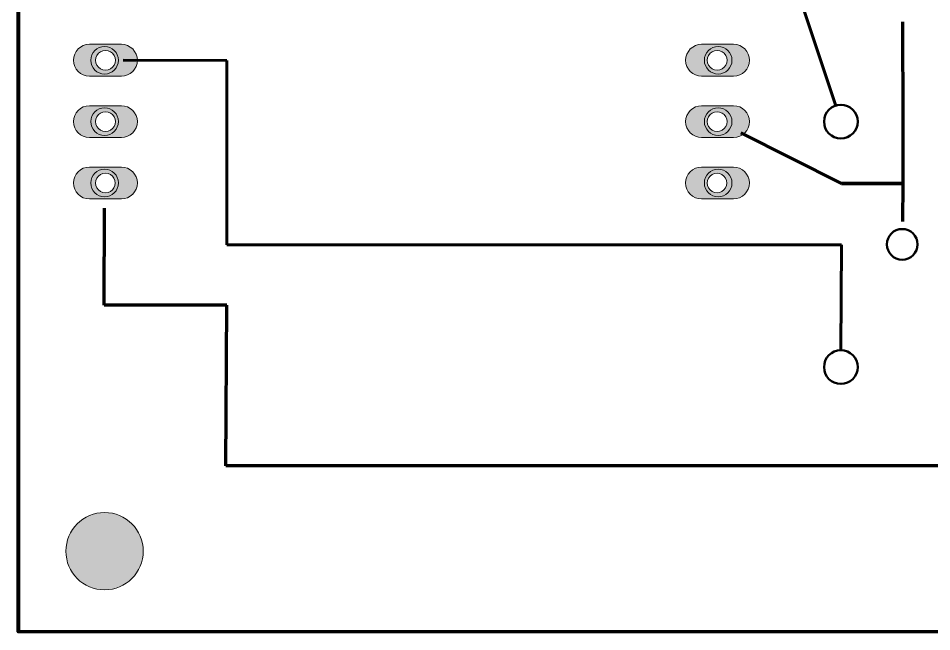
# Model space of a CAD drawing. Header units: inches. Extents: x 91.4 to 149.9, y -192.5 to -115.
# Drawn here: x 91.36 to 129.17, y -192.48 to -167.09 of the extents above; entities that cross this region are included whole.
import ezdxf

# ---------------------------------------------------------------- set-up
doc = ezdxf.new("R2010")
doc.units = ezdxf.units.IN
doc.header["$MEASUREMENT"] = 0
doc.layers.add('Layer 1', color=7, linetype='Continuous')

msp = doc.modelspace()

# ---------------------------------------------------------------- hatches: boundary and pattern name
at = {"layer": 'Layer 1', "true_color": 0xffffff}
h = msp.add_hatch(color=7, dxfattribs=at)
h.dxf.hatch_style = 2
h.paths.add_polyline_path([(91.366, -114.957), (91.366, -192.479), (91.361, -192.479), (91.361, -192.473), (149.934, -192.473), (149.934, -192.479), (149.929, -192.479), (149.929, -114.957), (149.934, -114.957), (149.934, -114.963), (91.361, -114.963), (91.361, -114.957)])
h.paths.add_polyline_path([(91.361, -114.952), (149.934, -114.952), (149.939, -114.952), (149.939, -114.957), (149.939, -192.479), (149.939, -192.484), (149.934, -192.484), (91.361, -192.484), (91.355, -192.484), (91.355, -192.479), (91.355, -114.957), (91.355, -114.952)])
h = msp.add_hatch(color=7, dxfattribs=at)
h.dxf.hatch_style = 2
edge = h.paths.add_edge_path()
edge.add_spline(control_points=[(94.965, -168.427), (94.819, -168.425), (94.683, -168.502), (94.609, -168.629), (94.535, -168.755), (94.535, -168.911), (94.609, -169.038), (94.683, -169.164), (94.819, -169.241), (94.965, -169.239), (95.111, -169.241), (95.247, -169.164), (95.321, -169.038), (95.394, -168.911), (95.394, -168.755), (95.321, -168.629), (95.247, -168.502), (95.111, -168.425), (94.965, -168.427)], knot_values=[0, 0, 0, 0, 1, 1, 1, 2, 2, 2, 3, 3, 3, 4, 4, 4, 5, 5, 5, 6, 6, 6, 6], degree=3, periodic=1)
edge = h.paths.add_edge_path()
edge.add_spline(control_points=[(96.284, -168.832), (96.284, -169.196), (95.989, -169.492), (95.624, -169.492), (95.624, -169.492), (94.304, -169.492), (94.304, -169.492), (93.939, -169.492), (93.644, -169.196), (93.644, -168.832), (93.644, -168.467), (93.94, -168.172), (94.304, -168.172), (94.304, -168.172), (95.624, -168.172), (95.624, -168.172), (95.989, -168.172), (96.284, -168.467), (96.284, -168.832), (96.284, -168.832), (96.284, -168.832), (96.284, -168.832)], knot_values=[0, 0, 0, 0, 1, 1, 1, 2, 2, 2, 3, 3, 3, 4, 4, 4, 5, 5, 5, 6, 6, 6, 7, 7, 7, 7], degree=3, periodic=1)
h = msp.add_hatch(color=7, dxfattribs=at)
h.dxf.hatch_style = 2
edge = h.paths.add_edge_path()
edge.add_spline(control_points=[(120.284, -168.427), (120.137, -168.425), (120.001, -168.502), (119.927, -168.629), (119.854, -168.755), (119.854, -168.911), (119.927, -169.038), (120.001, -169.164), (120.137, -169.241), (120.284, -169.239), (120.43, -169.241), (120.566, -169.164), (120.64, -169.038), (120.713, -168.911), (120.713, -168.755), (120.64, -168.629), (120.566, -168.502), (120.43, -168.425), (120.284, -168.427)], knot_values=[0, 0, 0, 0, 1, 1, 1, 2, 2, 2, 3, 3, 3, 4, 4, 4, 5, 5, 5, 6, 6, 6, 6], degree=3, periodic=1)
edge = h.paths.add_edge_path()
edge.add_spline(control_points=[(121.624, -168.832), (121.624, -169.196), (121.328, -169.492), (120.963, -169.492), (120.963, -169.492), (119.642, -169.492), (119.642, -169.492), (119.278, -169.492), (118.982, -169.196), (118.982, -168.832), (118.982, -168.467), (119.278, -168.172), (119.642, -168.172), (119.642, -168.172), (120.963, -168.172), (120.963, -168.172), (121.328, -168.172), (121.624, -168.467), (121.624, -168.832)], knot_values=[0, 0, 0, 0, 1, 1, 1, 2, 2, 2, 3, 3, 3, 4, 4, 4, 5, 5, 5, 6, 6, 6, 6], degree=3, periodic=1)
h = msp.add_hatch(color=7, dxfattribs=at)
h.dxf.hatch_style = 2
edge = h.paths.add_edge_path()
edge.add_spline(control_points=[(94.965, -170.967), (94.819, -170.965), (94.683, -171.042), (94.609, -171.169), (94.535, -171.295), (94.535, -171.451), (94.609, -171.578), (94.683, -171.704), (94.819, -171.781), (94.965, -171.779), (95.111, -171.781), (95.247, -171.704), (95.321, -171.578), (95.395, -171.451), (95.395, -171.295), (95.321, -171.169), (95.247, -171.042), (95.111, -170.965), (94.965, -170.967)], knot_values=[0, 0, 0, 0, 1, 1, 1, 2, 2, 2, 3, 3, 3, 4, 4, 4, 5, 5, 5, 6, 6, 6, 6], degree=3, periodic=1)
edge = h.paths.add_edge_path()
edge.add_spline(control_points=[(96.284, -171.372), (96.284, -171.736), (95.989, -172.032), (95.624, -172.032), (95.624, -172.032), (94.304, -172.032), (94.304, -172.032), (93.939, -172.032), (93.644, -171.736), (93.644, -171.372), (93.644, -171.007), (93.94, -170.712), (94.304, -170.712), (94.304, -170.712), (95.624, -170.712), (95.624, -170.712), (95.989, -170.712), (96.284, -171.007), (96.284, -171.372), (96.284, -171.372), (96.284, -171.372), (96.284, -171.372)], knot_values=[0, 0, 0, 0, 1, 1, 1, 2, 2, 2, 3, 3, 3, 4, 4, 4, 5, 5, 5, 6, 6, 6, 7, 7, 7, 7], degree=3, periodic=1)
h = msp.add_hatch(color=7, dxfattribs=at)
h.dxf.hatch_style = 2
edge = h.paths.add_edge_path()
edge.add_spline(control_points=[(120.283, -170.967), (120.136, -170.965), (120, -171.042), (119.927, -171.169), (119.853, -171.295), (119.853, -171.451), (119.927, -171.578), (120, -171.704), (120.136, -171.781), (120.283, -171.779), (120.429, -171.781), (120.565, -171.704), (120.639, -171.578), (120.712, -171.451), (120.712, -171.295), (120.639, -171.169), (120.565, -171.042), (120.429, -170.965), (120.283, -170.967)], knot_values=[0, 0, 0, 0, 1, 1, 1, 2, 2, 2, 3, 3, 3, 4, 4, 4, 5, 5, 5, 6, 6, 6, 6], degree=3, periodic=1)
edge = h.paths.add_edge_path()
edge.add_spline(control_points=[(121.622, -171.372), (121.622, -171.736), (121.327, -172.032), (120.962, -172.032), (120.962, -172.032), (119.642, -172.032), (119.642, -172.032), (119.277, -172.032), (118.982, -171.736), (118.982, -171.372), (118.982, -171.007), (119.277, -170.712), (119.642, -170.712), (119.642, -170.712), (120.962, -170.712), (120.962, -170.712), (121.327, -170.712), (121.622, -171.007), (121.622, -171.372)], knot_values=[0, 0, 0, 0, 1, 1, 1, 2, 2, 2, 3, 3, 3, 4, 4, 4, 5, 5, 5, 6, 6, 6, 6], degree=3, periodic=1)
h = msp.add_hatch(color=7, dxfattribs=at)
h.dxf.hatch_style = 2
edge = h.paths.add_edge_path()
edge.add_spline(control_points=[(94.965, -173.507), (94.82, -173.507), (94.685, -173.584), (94.612, -173.71), (94.54, -173.836), (94.54, -173.991), (94.612, -174.116), (94.685, -174.242), (94.82, -174.32), (94.965, -174.319), (95.11, -174.32), (95.245, -174.242), (95.317, -174.116), (95.39, -173.991), (95.39, -173.836), (95.317, -173.71), (95.245, -173.584), (95.11, -173.507), (94.965, -173.507)], knot_values=[0, 0, 0, 0, 1, 1, 1, 2, 2, 2, 3, 3, 3, 4, 4, 4, 5, 5, 5, 6, 6, 6, 6], degree=3, periodic=1)
edge = h.paths.add_edge_path()
edge.add_spline(control_points=[(96.284, -173.912), (96.284, -174.276), (95.989, -174.572), (95.624, -174.572), (95.624, -174.572), (94.304, -174.572), (94.304, -174.572), (93.939, -174.572), (93.644, -174.276), (93.644, -173.912), (93.644, -173.547), (93.94, -173.252), (94.304, -173.252), (94.304, -173.252), (95.624, -173.252), (95.624, -173.252), (95.989, -173.252), (96.284, -173.547), (96.284, -173.912), (96.284, -173.912), (96.284, -173.912), (96.284, -173.912)], knot_values=[0, 0, 0, 0, 1, 1, 1, 2, 2, 2, 3, 3, 3, 4, 4, 4, 5, 5, 5, 6, 6, 6, 7, 7, 7, 7], degree=3, periodic=1)
h = msp.add_hatch(color=7, dxfattribs=at)
h.dxf.hatch_style = 2
edge = h.paths.add_edge_path()
edge.add_spline(control_points=[(120.281, -173.507), (120.135, -173.507), (120.001, -173.584), (119.928, -173.71), (119.855, -173.836), (119.855, -173.991), (119.928, -174.116), (120.001, -174.242), (120.135, -174.32), (120.281, -174.319), (120.426, -174.32), (120.561, -174.242), (120.633, -174.116), (120.706, -173.991), (120.706, -173.836), (120.633, -173.71), (120.561, -173.584), (120.426, -173.507), (120.281, -173.507)], knot_values=[0, 0, 0, 0, 1, 1, 1, 2, 2, 2, 3, 3, 3, 4, 4, 4, 5, 5, 5, 6, 6, 6, 6], degree=3, periodic=1)
edge = h.paths.add_edge_path()
edge.add_spline(control_points=[(121.62, -173.912), (121.62, -174.276), (121.325, -174.572), (120.96, -174.572), (120.96, -174.572), (119.64, -174.572), (119.64, -174.572), (119.275, -174.572), (118.98, -174.276), (118.98, -173.912), (118.98, -173.547), (119.275, -173.252), (119.64, -173.252), (119.64, -173.252), (120.96, -173.252), (120.96, -173.252), (121.325, -173.252), (121.62, -173.547), (121.62, -173.912)], knot_values=[0, 0, 0, 0, 1, 1, 1, 2, 2, 2, 3, 3, 3, 4, 4, 4, 5, 5, 5, 6, 6, 6, 6], degree=3, periodic=1)
h = msp.add_hatch(color=7, dxfattribs=at)
edge = h.paths.add_edge_path()
edge.add_spline(control_points=[(96.528, -189.151), (96.528, -190.035), (95.811, -190.751), (94.928, -190.751), (94.044, -190.751), (93.328, -190.035), (93.328, -189.151), (93.328, -188.268), (94.044, -187.551), (94.928, -187.551), (95.811, -187.551), (96.528, -188.268), (96.528, -189.151)], knot_values=[0, 0, 0, 0, 1, 1, 1, 2, 2, 2, 3, 3, 3, 4, 4, 4, 4], degree=3, periodic=1)

# ---------------------------------------------------------------- linework, layer by layer
at = {"layer": 'Layer 1', "color": 179, "lineweight": 70, "true_color": 0x231f20}
for points in [[(91.361, -114.952), (149.934, -114.952), (149.939, -114.952), (149.939, -114.957), (149.939, -192.479), (149.939, -192.484), (149.934, -192.484), (91.361, -192.484), (91.355, -192.484), (91.355, -192.479), (91.355, -114.957), (91.355, -114.952), (91.361, -114.952)], [(91.366, -114.957), (91.366, -192.479), (91.361, -192.479), (91.361, -192.473), (149.934, -192.473), (149.934, -192.479), (149.929, -192.479), (149.929, -114.957), (149.934, -114.957), (149.934, -114.963), (91.361, -114.963), (91.361, -114.957), (91.366, -114.957)]]:
    msp.add_lwpolyline(points, dxfattribs=at)
at = {"layer": 'Layer 1', "color": 7, "lineweight": 60, "true_color": 0xffffff}
for points in [[(125.179, -170.681), (122.883, -163.756)], [(99.992, -168.843), (95.693, -168.833)], [(99.992, -176.474), (99.992, -168.843)], [(125.427, -176.474), (99.992, -176.474)], [(125.41, -180.805), (125.427, -176.474)]]:
    msp.add_lwpolyline(points, dxfattribs=at)
at = {"layer": 'Layer 1', "color": 7, "lineweight": 120, "true_color": 0xffffff}
for points in [[(127.952, -167.237), (127.97, -171.387)], [(127.97, -171.387), (127.97, -173.93)], [(125.427, -173.93), (121.264, -171.841)], [(121.264, -171.841), (125.427, -173.93)], [(127.97, -173.93), (125.427, -173.93)], [(125.427, -173.93), (127.97, -173.93)], [(127.97, -173.93), (127.956, -175.506)], [(94.905, -178.97), (94.923, -174.958)], [(99.992, -178.97), (94.905, -178.97)], [(99.945, -185.611), (99.992, -178.97)], [(148.224, -185.611), (99.945, -185.611)]]:
    msp.add_lwpolyline(points, dxfattribs=at)
at = {"layer": 'Layer 1', "lineweight": 0}
for points, knots in [([(96.284, -168.832), (96.284, -169.196), (95.989, -169.492), (95.624, -169.492), (95.624, -169.492), (94.304, -169.492), (94.304, -169.492), (93.939, -169.492), (93.644, -169.196), (93.644, -168.832), (93.644, -168.467), (93.94, -168.172), (94.304, -168.172), (94.304, -168.172), (95.624, -168.172), (95.624, -168.172), (95.989, -168.172), (96.284, -168.467), (96.284, -168.832), (96.284, -168.832), (96.284, -168.832), (96.284, -168.832)], [0, 0, 0, 0, 1, 1, 1, 2, 2, 2, 3, 3, 3, 4, 4, 4, 5, 5, 5, 6, 6, 6, 7, 7, 7, 7]), ([(121.624, -168.832), (121.624, -169.196), (121.328, -169.492), (120.963, -169.492), (120.963, -169.492), (119.642, -169.492), (119.642, -169.492), (119.278, -169.492), (118.982, -169.196), (118.982, -168.832), (118.982, -168.467), (119.278, -168.172), (119.642, -168.172), (119.642, -168.172), (120.963, -168.172), (120.963, -168.172), (121.328, -168.172), (121.624, -168.467), (121.624, -168.832)], [0, 0, 0, 0, 1, 1, 1, 2, 2, 2, 3, 3, 3, 4, 4, 4, 5, 5, 5, 6, 6, 6, 6]), ([(94.965, -168.427), (94.819, -168.425), (94.683, -168.502), (94.609, -168.629), (94.535, -168.755), (94.535, -168.911), (94.609, -169.038), (94.683, -169.164), (94.819, -169.241), (94.965, -169.239), (95.111, -169.241), (95.247, -169.164), (95.321, -169.038), (95.394, -168.911), (95.394, -168.755), (95.321, -168.629), (95.247, -168.502), (95.111, -168.425), (94.965, -168.427)], [0, 0, 0, 0, 1, 1, 1, 2, 2, 2, 3, 3, 3, 4, 4, 4, 5, 5, 5, 6, 6, 6, 6]), ([(120.284, -168.427), (120.137, -168.425), (120.001, -168.502), (119.927, -168.629), (119.854, -168.755), (119.854, -168.911), (119.927, -169.038), (120.001, -169.164), (120.137, -169.241), (120.284, -169.239), (120.43, -169.241), (120.566, -169.164), (120.64, -169.038), (120.713, -168.911), (120.713, -168.755), (120.64, -168.629), (120.566, -168.502), (120.43, -168.425), (120.284, -168.427)], [0, 0, 0, 0, 1, 1, 1, 2, 2, 2, 3, 3, 3, 4, 4, 4, 5, 5, 5, 6, 6, 6, 6]), ([(96.284, -171.372), (96.284, -171.736), (95.989, -172.032), (95.624, -172.032), (95.624, -172.032), (94.304, -172.032), (94.304, -172.032), (93.939, -172.032), (93.644, -171.736), (93.644, -171.372), (93.644, -171.007), (93.94, -170.712), (94.304, -170.712), (94.304, -170.712), (95.624, -170.712), (95.624, -170.712), (95.989, -170.712), (96.284, -171.007), (96.284, -171.372), (96.284, -171.372), (96.284, -171.372), (96.284, -171.372)], [0, 0, 0, 0, 1, 1, 1, 2, 2, 2, 3, 3, 3, 4, 4, 4, 5, 5, 5, 6, 6, 6, 7, 7, 7, 7]), ([(121.622, -171.372), (121.622, -171.736), (121.327, -172.032), (120.962, -172.032), (120.962, -172.032), (119.642, -172.032), (119.642, -172.032), (119.277, -172.032), (118.982, -171.736), (118.982, -171.372), (118.982, -171.007), (119.277, -170.712), (119.642, -170.712), (119.642, -170.712), (120.962, -170.712), (120.962, -170.712), (121.327, -170.712), (121.622, -171.007), (121.622, -171.372)], [0, 0, 0, 0, 1, 1, 1, 2, 2, 2, 3, 3, 3, 4, 4, 4, 5, 5, 5, 6, 6, 6, 6]), ([(94.965, -170.967), (94.819, -170.965), (94.683, -171.042), (94.609, -171.169), (94.535, -171.295), (94.535, -171.451), (94.609, -171.578), (94.683, -171.704), (94.819, -171.781), (94.965, -171.779), (95.111, -171.781), (95.247, -171.704), (95.321, -171.578), (95.395, -171.451), (95.395, -171.295), (95.321, -171.169), (95.247, -171.042), (95.111, -170.965), (94.965, -170.967)], [0, 0, 0, 0, 1, 1, 1, 2, 2, 2, 3, 3, 3, 4, 4, 4, 5, 5, 5, 6, 6, 6, 6]), ([(120.283, -170.967), (120.136, -170.965), (120, -171.042), (119.927, -171.169), (119.853, -171.295), (119.853, -171.451), (119.927, -171.578), (120, -171.704), (120.136, -171.781), (120.283, -171.779), (120.429, -171.781), (120.565, -171.704), (120.639, -171.578), (120.712, -171.451), (120.712, -171.295), (120.639, -171.169), (120.565, -171.042), (120.429, -170.965), (120.283, -170.967)], [0, 0, 0, 0, 1, 1, 1, 2, 2, 2, 3, 3, 3, 4, 4, 4, 5, 5, 5, 6, 6, 6, 6]), ([(96.284, -173.912), (96.284, -174.276), (95.989, -174.572), (95.624, -174.572), (95.624, -174.572), (94.304, -174.572), (94.304, -174.572), (93.939, -174.572), (93.644, -174.276), (93.644, -173.912), (93.644, -173.547), (93.94, -173.252), (94.304, -173.252), (94.304, -173.252), (95.624, -173.252), (95.624, -173.252), (95.989, -173.252), (96.284, -173.547), (96.284, -173.912), (96.284, -173.912), (96.284, -173.912), (96.284, -173.912)], [0, 0, 0, 0, 1, 1, 1, 2, 2, 2, 3, 3, 3, 4, 4, 4, 5, 5, 5, 6, 6, 6, 7, 7, 7, 7]), ([(94.965, -173.507), (94.82, -173.507), (94.685, -173.584), (94.612, -173.71), (94.54, -173.836), (94.54, -173.991), (94.612, -174.116), (94.685, -174.242), (94.82, -174.32), (94.965, -174.319), (95.11, -174.32), (95.245, -174.242), (95.317, -174.116), (95.39, -173.991), (95.39, -173.836), (95.317, -173.71), (95.245, -173.584), (95.11, -173.507), (94.965, -173.507)], [0, 0, 0, 0, 1, 1, 1, 2, 2, 2, 3, 3, 3, 4, 4, 4, 5, 5, 5, 6, 6, 6, 6]), ([(121.62, -173.912), (121.62, -174.276), (121.325, -174.572), (120.96, -174.572), (120.96, -174.572), (119.64, -174.572), (119.64, -174.572), (119.275, -174.572), (118.98, -174.276), (118.98, -173.912), (118.98, -173.547), (119.275, -173.252), (119.64, -173.252), (119.64, -173.252), (120.96, -173.252), (120.96, -173.252), (121.325, -173.252), (121.62, -173.547), (121.62, -173.912)], [0, 0, 0, 0, 1, 1, 1, 2, 2, 2, 3, 3, 3, 4, 4, 4, 5, 5, 5, 6, 6, 6, 6]), ([(120.281, -173.507), (120.135, -173.507), (120.001, -173.584), (119.928, -173.71), (119.855, -173.836), (119.855, -173.991), (119.928, -174.116), (120.001, -174.242), (120.135, -174.32), (120.281, -174.319), (120.426, -174.32), (120.561, -174.242), (120.633, -174.116), (120.706, -173.991), (120.706, -173.836), (120.633, -173.71), (120.561, -173.584), (120.426, -173.507), (120.281, -173.507)], [0, 0, 0, 0, 1, 1, 1, 2, 2, 2, 3, 3, 3, 4, 4, 4, 5, 5, 5, 6, 6, 6, 6]), ([(96.528, -189.151), (96.528, -190.035), (95.811, -190.751), (94.928, -190.751), (94.044, -190.751), (93.328, -190.035), (93.328, -189.151), (93.328, -188.268), (94.044, -187.551), (94.928, -187.551), (95.811, -187.551), (96.528, -188.268), (96.528, -189.151)], [0, 0, 0, 0, 1, 1, 1, 2, 2, 2, 3, 3, 3, 4, 4, 4, 4])]:
    msp.add_open_spline(points, degree=3, knots=knots, dxfattribs=at)
at = {"layer": 'Layer 1', "color": 7, "lineweight": 18, "true_color": 0xffffff}
for points in [[(95.499, -168.831), (95.499, -169.147), (95.243, -169.403), (94.928, -169.403), (94.612, -169.403), (94.356, -169.147), (94.356, -168.831), (94.356, -168.516), (94.612, -168.26), (94.928, -168.26), (95.243, -168.26), (95.499, -168.516), (95.499, -168.831)], [(120.9, -168.831), (120.9, -169.147), (120.644, -169.403), (120.328, -169.403), (120.013, -169.403), (119.757, -169.147), (119.757, -168.831), (119.757, -168.516), (120.013, -168.26), (120.328, -168.26), (120.644, -168.26), (120.9, -168.516), (120.9, -168.831)], [(95.499, -171.371), (95.499, -171.687), (95.243, -171.943), (94.928, -171.943), (94.612, -171.943), (94.356, -171.687), (94.356, -171.371), (94.356, -171.056), (94.612, -170.8), (94.928, -170.8), (95.243, -170.8), (95.499, -171.056), (95.499, -171.371)], [(120.9, -171.371), (120.9, -171.687), (120.644, -171.943), (120.328, -171.943), (120.013, -171.943), (119.757, -171.687), (119.757, -171.371), (119.757, -171.056), (120.013, -170.8), (120.328, -170.8), (120.644, -170.8), (120.9, -171.056), (120.9, -171.371)], [(95.499, -173.911), (95.499, -174.227), (95.243, -174.483), (94.928, -174.483), (94.612, -174.483), (94.356, -174.227), (94.356, -173.911), (94.356, -173.596), (94.612, -173.34), (94.928, -173.34), (95.243, -173.34), (95.499, -173.596), (95.499, -173.911)], [(120.9, -173.911), (120.9, -174.227), (120.644, -174.483), (120.328, -174.483), (120.013, -174.483), (119.757, -174.227), (119.757, -173.911), (119.757, -173.596), (120.013, -173.34), (120.328, -173.34), (120.644, -173.34), (120.9, -173.596), (120.9, -173.911)]]:
    msp.add_open_spline(points, degree=3, knots=[0, 0, 0, 0, 1, 1, 1, 2, 2, 2, 3, 3, 3, 4, 4, 4, 4], dxfattribs=at)
at = {"layer": 'Layer 1', "color": 7, "lineweight": 50, "true_color": 0xffffff}
for points in [[(126.106, -171.371), (126.106, -171.757), (125.793, -172.07), (125.408, -172.07), (125.022, -172.07), (124.709, -171.757), (124.709, -171.371), (124.709, -170.986), (125.022, -170.673), (125.408, -170.673), (125.793, -170.673), (126.106, -170.986), (126.106, -171.371)], [(127.313, -176.451), (127.313, -176.101), (127.597, -175.816), (127.948, -175.816), (128.298, -175.816), (128.583, -176.101), (128.583, -176.451), (128.583, -176.802), (128.298, -177.086), (127.948, -177.086), (127.597, -177.086), (127.313, -176.802), (127.313, -176.451)], [(126.106, -181.531), (126.106, -181.917), (125.793, -182.23), (125.408, -182.23), (125.022, -182.23), (124.709, -181.917), (124.709, -181.531), (124.709, -181.146), (125.022, -180.833), (125.408, -180.833), (125.793, -180.833), (126.106, -181.146), (126.106, -181.531)]]:
    msp.add_open_spline(points, degree=3, knots=[0, 0, 0, 0, 1, 1, 1, 2, 2, 2, 3, 3, 3, 4, 4, 4, 4], dxfattribs=at)

doc.saveas('drawing.dxf')
